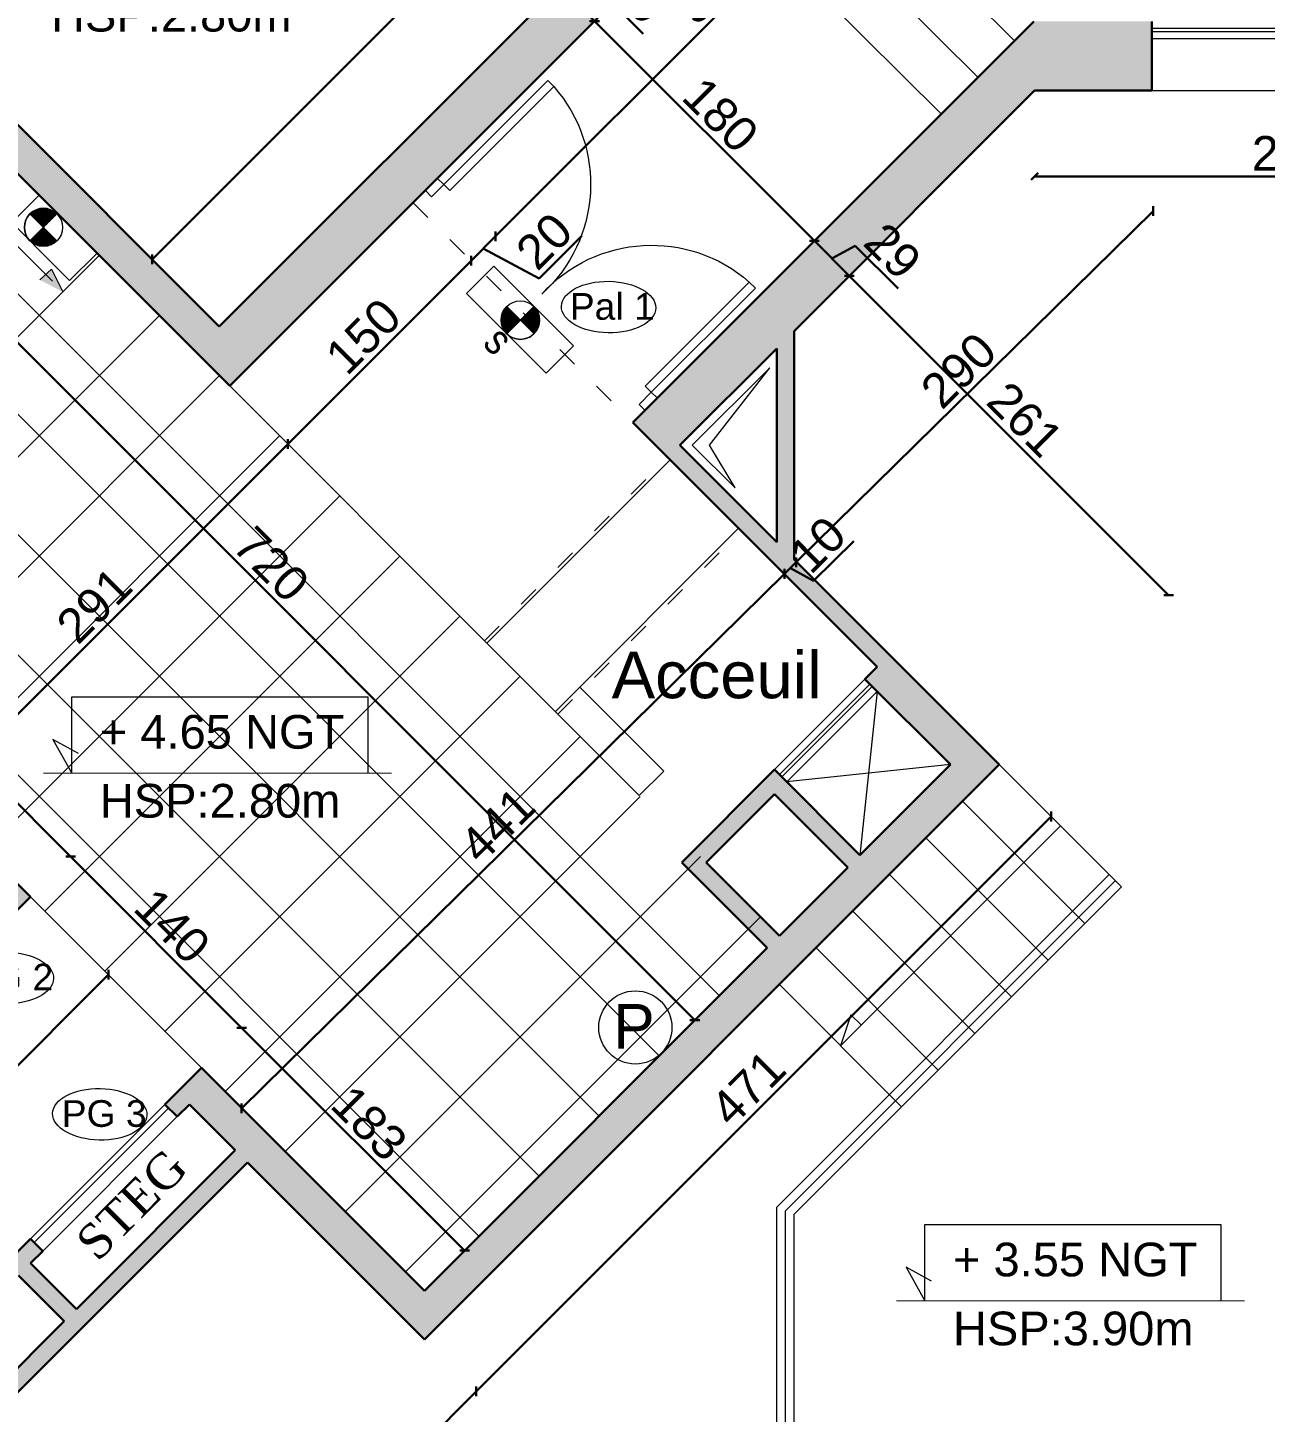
# Model space of a CAD drawing. Header units: millimetres. Extents: x 2804 to 3317, y 6834 to 7064.
# Drawn here: x 2898.11 to 2905.27, y 6931.99 to 6940 of the extents above; entities that cross this region are included whole.
import ezdxf

# ---------------------------------------------------------------- set-up
doc = ezdxf.new("R2010")
doc.units = ezdxf.units.MM
doc.header["$PDMODE"] = 1
doc.linetypes.add('ACAD_ISO03W100', pattern=[30, 12, -18])
for name, color, linetype, lineweight in [('cotation', 3, 'Continuous', 30), ('Hachures', 8, 'Continuous', 20), ('menuise', 50, 'Continuous', 18), ('PORT-FEN', 2, 'Continuous', 0), ('SECURITE', 2, 'Continuous', 0), ('structure grt', 150, 'Continuous', 0), ('zin fin', 6, 'Continuous', 9), ('Zin inter', 80, 'ACAD_ISO03W100', 5), ('zin menuiserie', 150, 'Continuous', 5), ('Zin mur', 30, 'Continuous', 30)]:
    doc.layers.add(name, color=color, linetype=linetype, lineweight=lineweight)
doc.layers.add('zin hatch mur', color=8, linetype='Continuous')
doc.layers.add('zin texte', color=33, linetype='Continuous')
doc.styles.add('ARIAL', font='arial.ttf')
doc.styles.add('PA3', font='arial.ttf', dxfattribs={"height": 3})
doc.styles.add('PsikTxtStyle', font='arial.ttf')
doc.styles.add('SANSSERIFBOLDOBLIQUE', font='sasbo___.pfb', dxfattribs={"height": 10})
doc.styles.get("Standard").update_dxf_attribs({"font": 'arial.ttf'})
doc.dimstyles.new('cotation 100', dxfattribs={"dimtxt": 0.2, "dimasz": 0.04, "dimexe": 0, "dimexo": 0, "dimgap": 0.03, "dimtad": 1, "dimdec": 0, "dimlfac": 100, "dimdsep": 46, "dimtxsty": 'ARIAL', "dimblk": 'OBLIQUE', "dimcen": 0.09, "dimse1": 1, "dimse2": 1, "dimclrd": 256, "dimclre": 256, "dimclrt": 256, "dimadec": 3, "dimazin": 2, "dimtfac": 1, "dimtdec": 0, "dimtofl": 0, "dimtmove": 1, "dimatfit": 3, "dimfxl": 0, "dimtolj": 1, "dimtzin": 0, "dimlwd": -1, "dimlwe": -1, "dimarcsym": 0})

# ---------------------------------------------------------------- blocks, each defined once
blk = doc.blocks.new('P14')
at = {"layer": 'zin menuiserie'}
for p, q in [((2875.0199, 7090.6493), (2875.1199, 7090.6493)), ((2875.0199, 7090.5993), (2875.0199, 7090.6493)), ((2875.1199, 7090.6493), (2875.1199, 7090.5993)), ((2875.0199, 7090.5993), (2874.1683, 7090.5993)), ((2874.1683, 7090.5993), (2874.1683, 7090.5493)), ((2874.1683, 7090.5493), (2875.0199, 7090.5493)), ((2875.1199, 7090.5993), (2875.0199, 7090.5993)), ((2875.0199, 7090.5493), (2875.0199, 7090.5993)), ((2874.1683, 7088.8993), (2874.1683, 7088.9493)), ((2874.1683, 7088.9493), (2875.0199, 7088.9493)), ((2875.0199, 7088.9493), (2875.0199, 7088.8993)), ((2875.0199, 7088.8993), (2874.1683, 7088.8993)), ((2875.0199, 7088.8993), (2875.0199, 7088.8493)), ((2875.1199, 7088.8993), (2875.0199, 7088.8993)), ((2875.0199, 7088.8493), (2875.1199, 7088.8493)), ((2875.1199, 7088.8493), (2875.1199, 7088.8993))]:
    blk.add_line(p, q, dxfattribs=at)
for centre, start, end in [((2875.0229, 7090.6045), 183.69671, 272.9424), ((2875.0229, 7088.8941), 87.0576, 176.30329)]:
    blk.add_arc(centre, 0.8563, start, end, dxfattribs=at)
blk = doc.blocks.new('_Oblique')
at = {"color": 0, "linetype": 'ByBlock', "lineweight": -2}
blk.add_line((-0.5, -0.5), (0.5, 0.5), dxfattribs=at)
blk = doc.blocks.new('*D253')
at = {"layer": 'cotation', "transparency": 16777216}
blk.add_line((2903.9376, 6939.1389), (2906.9188, 6939.1387), dxfattribs=at)
at = {"layer": 'Defpoints', "color": 0, "transparency": 16777216}
for p in [(2903.9377, 6939.6357), (2906.9189, 6939.6354), (2906.9188, 6939.1387)]:
    blk.add_point(p, dxfattribs=at)
at = {"layer": 'cotation', "transparency": 16777216, "xscale": 0.04, "yscale": 0.04, "zscale": 0.04}
for p, rotation in [((2903.9376, 6939.1389), 179.994646730179), ((2906.9188, 6939.1387), 359.9946467301789)]:
    blk.add_blockref('_Oblique', p, dxfattribs=dict(at, rotation=rotation))
at = {"layer": 'cotation', "transparency": 16777216, "insert": (2905.4282, 6939.2709), "char_height": 0.2, "attachment_point": 5, "rotation": 359.99465, "style": 'ARIAL'}
blk.add_mtext('\\A1;298', dxfattribs=at)
blk = doc.blocks.new('*D258')
at = {"layer": 'cotation', "transparency": 16777216}
blk.add_line((2896.8799, 6939.3458), (2901.971, 6934.2547), dxfattribs=at)
at = {"layer": 'Defpoints', "color": 0, "transparency": 16777216}
for p in [(2896.4638, 6938.9297), (2901.971, 6934.2547), (2901.4842, 6933.7679)]:
    blk.add_point(p, dxfattribs=at)
at = {"layer": 'cotation', "transparency": 16777216, "xscale": 0.04, "yscale": 0.04, "zscale": 0.04}
for p, rotation in [((2896.8799, 6939.3458), 134.9999999997375), ((2901.971, 6934.2547), 314.9999999997375)]:
    blk.add_blockref('_Oblique', p, dxfattribs=dict(at, rotation=rotation))
at = {"layer": 'cotation', "transparency": 16777216, "insert": (2899.5189, 6936.8937), "char_height": 0.2, "attachment_point": 5, "rotation": 315, "style": 'ARIAL'}
blk.add_mtext('\\A1;720', dxfattribs=at)
blk = doc.blocks.new('*D260')
at = {"layer": 'cotation', "transparency": 16777216}
blk.add_line((2902.558, 6936.9054), (2904.6239, 6938.9384), dxfattribs=at)
at = {"layer": 'Defpoints', "color": 0, "transparency": 16777216}
for p in [(2903.9377, 6939.6357), (2904.6239, 6938.9384), (2902.3089, 6937.1584)]:
    blk.add_point(p, dxfattribs=at)
at = {"layer": 'cotation', "transparency": 16777216, "xscale": 0.04, "yscale": 0.04, "zscale": 0.04}
for p, rotation in [((2904.6239, 6938.9384), 44.54090386514247), ((2902.558, 6936.9054), 224.5409038651425)]:
    blk.add_blockref('_Oblique', p, dxfattribs=dict(at, rotation=rotation))
at = {"layer": 'cotation', "transparency": 16777216, "insert": (2903.4982, 6938.0161), "char_height": 0.2, "attachment_point": 5, "rotation": 44.5409, "style": 'ARIAL'}
blk.add_mtext('\\A1;290', dxfattribs=at)
blk = doc.blocks.new('*D259')
at = {"layer": 'cotation', "transparency": 16777216}
blk.add_line((2898.829, 6938.6584), (2901.872, 6941.7014), dxfattribs=at)
at = {"layer": 'Defpoints', "color": 0, "transparency": 16777216}
for p in [(2901.872, 6941.7014), (2902.2609, 6941.3125), (2899.2179, 6938.2695)]:
    blk.add_point(p, dxfattribs=at)
at = {"layer": 'cotation', "transparency": 16777216, "xscale": 0.04, "yscale": 0.04, "zscale": 0.04}
for p, rotation in [((2901.872, 6941.7014), 45.00000000023951), ((2898.829, 6938.6584), 225.0000000002395)]:
    blk.add_blockref('_Oblique', p, dxfattribs=dict(at, rotation=rotation))
at = {"layer": 'cotation', "transparency": 16777216, "insert": (2900.257, 6940.2734), "char_height": 0.2, "attachment_point": 5, "rotation": 45, "style": 'ARIAL'}
blk.add_mtext('\\A1;430', dxfattribs=at)
blk = doc.blocks.new('*D261')
at = {"layer": 'cotation', "transparency": 16777216}
blk.add_line((2900.7057, 6932.1068), (2904.0331, 6935.4342), dxfattribs=at)
at = {"layer": 'Defpoints', "color": 0, "transparency": 16777216}
for p in [(2903.7333, 6935.7341), (2904.0331, 6935.4342), (2900.4059, 6932.4067)]:
    blk.add_point(p, dxfattribs=at)
at = {"layer": 'cotation', "transparency": 16777216, "xscale": 0.04, "yscale": 0.04, "zscale": 0.04}
for p, rotation in [((2904.0331, 6935.4342), 45.0000000004111), ((2900.7057, 6932.1068), 225.0000000004111)]:
    blk.add_blockref('_Oblique', p, dxfattribs=dict(at, rotation=rotation))
at = {"layer": 'cotation', "transparency": 16777216, "insert": (2902.2772, 6933.8627), "char_height": 0.2, "attachment_point": 5, "rotation": 45, "style": 'ARIAL'}
blk.add_mtext('\\A1;471', dxfattribs=at)
blk = doc.blocks.new('*D269')
at = {"layer": 'cotation', "transparency": 16777216}
blk.add_line((2896.95, 6932.8927), (2898.5764, 6934.519), dxfattribs=at)
at = {"layer": 'Defpoints', "color": 0, "transparency": 16777216}
for p in [(2898.5764, 6934.519), (2899.1154, 6933.98), (2897.4891, 6932.3536)]:
    blk.add_point(p, dxfattribs=at)
at = {"layer": 'cotation', "transparency": 16777216, "xscale": 0.04, "yscale": 0.04, "zscale": 0.04}
for p, rotation in [((2898.5764, 6934.519), 44.99999999997698), ((2896.95, 6932.8927), 224.999999999977)]:
    blk.add_blockref('_Oblique', p, dxfattribs=dict(at, rotation=rotation))
at = {"layer": 'cotation', "transparency": 16777216, "insert": (2897.6697, 6933.7993), "char_height": 0.2, "attachment_point": 5, "rotation": 45, "style": 'ARIAL'}
blk.add_mtext('\\A1;230', dxfattribs=at)
blk = doc.blocks.new('*D280')
at = {"layer": 'cotation', "transparency": 16777216}
blk.add_line((2900.6755, 6938.6504), (2899.6148, 6937.5898), dxfattribs=at)
at = {"layer": 'Defpoints', "color": 0, "transparency": 16777216}
for p in [(2900.3392, 6938.9868), (2899.2785, 6937.9261), (2899.6148, 6937.5898)]:
    blk.add_point(p, dxfattribs=at)
at = {"layer": 'cotation', "transparency": 16777216, "xscale": 0.04, "yscale": 0.04, "zscale": 0.04}
for p, rotation in [((2900.6755, 6938.6504), 45.00000001247906), ((2899.6148, 6937.5898), 225.000000012479)]:
    blk.add_blockref('_Oblique', p, dxfattribs=dict(at, rotation=rotation))
at = {"layer": 'cotation', "transparency": 16777216, "insert": (2900.0517, 6938.2135), "char_height": 0.2, "attachment_point": 5, "rotation": 45, "style": 'ARIAL'}
blk.add_mtext('\\A1;150', dxfattribs=at)
blk = doc.blocks.new('*D281')
at = {"layer": 'cotation', "transparency": 16777216}
blk.add_line((2899.6148, 6937.5898), (2897.5602, 6935.5352), dxfattribs=at)
at = {"layer": 'Defpoints', "color": 0, "transparency": 16777216}
for p in [(2899.2785, 6937.9261), (2897.5602, 6935.5352), (2897.7542, 6935.3412)]:
    blk.add_point(p, dxfattribs=at)
at = {"layer": 'cotation', "transparency": 16777216, "xscale": 0.04, "yscale": 0.04, "zscale": 0.04}
for p, rotation in [((2899.6148, 6937.5898), 45.0000000036825), ((2897.5602, 6935.5352), 225.0000000036825)]:
    blk.add_blockref('_Oblique', p, dxfattribs=dict(at, rotation=rotation))
at = {"layer": 'cotation', "transparency": 16777216, "insert": (2898.4941, 6936.6559), "char_height": 0.2, "attachment_point": 5, "rotation": 45, "style": 'ARIAL'}
blk.add_mtext('\\A1;291', dxfattribs=at)
blk = doc.blocks.new('*D293')
at = {"layer": 'cotation', "transparency": 16777216}
blk.add_line((2902.4901, 6936.8385), (2899.3466, 6933.7451), dxfattribs=at)
at = {"layer": 'Defpoints', "color": 0, "transparency": 16777216}
for p in [(2902.6552, 6936.6707), (2899.1154, 6933.98), (2899.3466, 6933.7451)]:
    blk.add_point(p, dxfattribs=at)
at = {"layer": 'cotation', "transparency": 16777216, "xscale": 0.04, "yscale": 0.04, "zscale": 0.04}
for p, rotation in [((2902.4901, 6936.8385), 44.54090386514244), ((2899.3466, 6933.7451), 224.5409038651425)]:
    blk.add_blockref('_Oblique', p, dxfattribs=dict(at, rotation=rotation))
at = {"layer": 'cotation', "transparency": 16777216, "insert": (2900.8269, 6935.3848), "char_height": 0.2, "attachment_point": 5, "rotation": 44.5409, "style": 'ARIAL'}
blk.add_mtext('\\A1;441', dxfattribs=at)
blk = doc.blocks.new('*X299')
at = {"color": 0, "linetype": 'Continuous'}
for p, q in [((2123.93, 1390.31), (2124, 1390.38)), ((2133.9, 1380.42), (2123.94, 1390.38)), ((2123.98, 1389.47), (2124.89, 1390.38)), ((2132.98, 1380.46), (2123.98, 1389.46)), ((2124.08, 1388.69), (2125.77, 1390.38)), ((2124.23, 1387.96), (2126.66, 1390.38)), ((2124.43, 1387.27), (2127.54, 1390.38)), ((2124.67, 1386.63), (2128.43, 1390.38)), ((2133.9, 1381.3), (2124.82, 1390.38)), ((2124.94, 1386.01), (2129.31, 1390.38)), ((2125.25, 1385.44), (2130.19, 1390.38)), ((2125.58, 1384.89), (2131.08, 1390.38)), ((2133.9, 1382.19), (2125.71, 1390.38)), ((2125.95, 1384.37), (2131.96, 1390.38)), ((2126.34, 1383.88), (2132.85, 1390.38)), ((2133.9, 1383.07), (2126.59, 1390.38)), ((2126.77, 1383.42), (2133.73, 1390.39)), ((2127.22, 1382.99), (2133.9, 1389.67)), ((2133.9, 1383.95), (2127.47, 1390.38)), ((2133.9, 1384.84), (2128.36, 1390.38)), ((2133.9, 1385.72), (2129.24, 1390.38)), ((2133.9, 1386.61), (2130.12, 1390.38)), ((2133.9, 1387.49), (2131.01, 1390.38)), ((2133.9, 1388.37), (2131.89, 1390.38)), ((2133.9, 1389.26), (2132.77, 1390.38)), ((2133.9, 1390.14), (2133.66, 1390.39)), ((2131.95, 1380.61), (2124.13, 1388.42)), ((2130.74, 1380.93), (2124.45, 1387.22)), ((2129.19, 1381.6), (2125.12, 1385.66)), ((2127.7, 1382.58), (2133.9, 1388.79)), ((2128.2, 1382.2), (2133.9, 1387.9)), ((2128.74, 1381.86), (2133.9, 1387.02)), ((2129.3, 1381.54), (2133.9, 1386.14)), ((2129.9, 1381.25), (2133.9, 1385.25)), ((2130.53, 1381), (2133.9, 1384.37)), ((2131.2, 1380.79), (2133.9, 1383.48)), ((2131.91, 1380.61), (2133.9, 1382.6)), ((2132.67, 1380.49), (2133.9, 1381.72)), ((2133.49, 1380.42), (2133.9, 1380.83))]:
    blk.add_line(p, q, dxfattribs=at)
blk = doc.blocks.new('*X298')
at = {"color": 0, "linetype": 'Continuous'}
for p, q in [((2123.93, 1390.31), (2124, 1390.38)), ((2133.9, 1380.42), (2123.94, 1390.38)), ((2123.98, 1389.47), (2124.89, 1390.38)), ((2124.08, 1388.69), (2125.77, 1390.38)), ((2124.23, 1387.96), (2126.66, 1390.38)), ((2124.43, 1387.27), (2127.54, 1390.38)), ((2124.67, 1386.63), (2128.43, 1390.38)), ((2133.9, 1381.3), (2124.82, 1390.38)), ((2124.94, 1386.01), (2129.31, 1390.38)), ((2125.25, 1385.44), (2130.19, 1390.38)), ((2125.58, 1384.89), (2131.08, 1390.38)), ((2133.9, 1382.19), (2125.71, 1390.38)), ((2125.95, 1384.37), (2131.96, 1390.38)), ((2126.34, 1383.88), (2132.85, 1390.38)), ((2133.9, 1383.07), (2126.59, 1390.38)), ((2126.77, 1383.42), (2133.73, 1390.39)), ((2133.9, 1383.95), (2127.47, 1390.38)), ((2133.9, 1384.84), (2128.36, 1390.38)), ((2133.9, 1385.72), (2129.24, 1390.38)), ((2133.9, 1386.61), (2130.12, 1390.38)), ((2133.9, 1387.49), (2131.01, 1390.38)), ((2133.9, 1388.37), (2131.89, 1390.38)), ((2133.9, 1389.26), (2132.77, 1390.38)), ((2133.9, 1390.14), (2133.66, 1390.39)), ((2132.98, 1380.46), (2123.98, 1389.46)), ((2131.95, 1380.61), (2124.13, 1388.42)), ((2130.74, 1380.93), (2124.45, 1387.22)), ((2129.19, 1381.6), (2125.12, 1385.66)), ((2127.22, 1382.99), (2133.9, 1389.67)), ((2127.7, 1382.58), (2133.9, 1388.79)), ((2128.2, 1382.2), (2133.9, 1387.9)), ((2128.74, 1381.86), (2133.9, 1387.02)), ((2129.3, 1381.54), (2133.9, 1386.14)), ((2129.9, 1381.25), (2133.9, 1385.25)), ((2130.53, 1381), (2133.9, 1384.37)), ((2131.2, 1380.79), (2133.9, 1383.48)), ((2131.91, 1380.61), (2133.9, 1382.6)), ((2132.67, 1380.49), (2133.9, 1381.72)), ((2133.49, 1380.42), (2133.9, 1380.83))]:
    blk.add_line(p, q, dxfattribs=at)
blk = doc.blocks.new('ss rdc')
at = {"layer": 'SECURITE', "color": 252, "true_color": 0x939598}
for p, q in [((2656.0649, 6734.7062, 1.1167), (2655.6096, 6735.1615, 1.1167)), ((2656.0649, 6734.7062, 1.1167), (2655.6096, 6735.1615, 1.1167)), ((2655.453, 6735.0049, 1.1167), (2655.9083, 6734.5496, 1.1167)), ((2655.453, 6735.0049, 1.1167), (2655.9083, 6734.5496, 1.1167)), ((2655.8082, 6734.5456, 1.1167), (2655.3856, 6734.9685, 1.1167)), ((2655.8082, 6734.5456, 1.1167), (2655.3856, 6734.9685, 1.1167)), ((2655.8346, 6734.9359, 1.1167), (2655.6785, 6734.7798, 1.1167)), ((2655.8346, 6734.9359, 1.1167), (2655.6785, 6734.7798, 1.1167)), ((2655.8346, 6734.9359, 1.1167), (2655.6785, 6734.7798, 1.1167)), ((2655.8346, 6734.9359, 1.1167), (2655.6785, 6734.7798, 1.1167)), ((2655.8346, 6734.9359, 1.1167), (2655.6785, 6734.7798, 1.1167)), ((2655.8346, 6734.9359, 1.1167), (2655.6785, 6734.7798, 1.1167)), ((2655.8346, 6734.9359, 1.1167), (2655.6785, 6734.7798, 1.1167)), ((2655.8346, 6734.9359, 1.1167), (2655.6785, 6734.7798, 1.1167)), ((2655.8346, 6734.7798, 1.1167), (2655.6802, 6734.9345, 1.1167)), ((2655.8346, 6734.7798, 1.1167), (2655.6802, 6734.9345, 1.1167)), ((2655.9083, 6734.5496, 1.1167), (2656.0649, 6734.7062, 1.1167)), ((2655.9083, 6734.5496, 1.1167), (2656.0649, 6734.7062, 1.1167)), ((2655.7362, 6734.5535, 1.1167), (2655.8036, 6734.6168, 1.1167)), ((2655.7362, 6734.5535, 1.1167), (2655.8036, 6734.6168, 1.1167)), ((2655.8036, 6734.6168, 1.1167), (2655.8694, 6734.4838, 1.1167)), ((2655.8036, 6734.6168, 1.1167), (2655.8694, 6734.4838, 1.1167)), ((2658.2061, 6734.4744, 1.3959), (2658.3643, 6734.6326, 1.3959)), ((2658.2061, 6734.4744, 1.3959), (2658.3643, 6734.6326, 1.3959)), ((2658.3643, 6734.6326, 1.3959), (2658.8242, 6734.1727, 1.3959)), ((2658.3643, 6734.6326, 1.3959), (2658.8242, 6734.1727, 1.3959)), ((2658.666, 6734.0145, 1.3959), (2658.2061, 6734.4744, 1.3959)), ((2658.666, 6734.0145, 1.3959), (2658.2061, 6734.4744, 1.3959)), ((2658.4387, 6734.4, 1.3959), (2658.5949, 6734.244, 1.3959)), ((2658.5963, 6734.4, 1.3959), (2658.4387, 6734.2424, 1.3959)), ((2658.5963, 6734.4, 1.3959), (2658.4387, 6734.2424, 1.3959)), ((2658.5963, 6734.4, 1.3959), (2658.4387, 6734.2424, 1.3959)), ((2658.5963, 6734.4, 1.3959), (2658.4387, 6734.2424, 1.3959)), ((2658.4387, 6734.4, 1.3959), (2658.5949, 6734.244, 1.3959)), ((2658.5963, 6734.4, 1.3959), (2658.4387, 6734.2424, 1.3959)), ((2658.5963, 6734.4, 1.3959), (2658.4387, 6734.2424, 1.3959)), ((2658.5963, 6734.4, 1.3959), (2658.4387, 6734.2424, 1.3959)), ((2658.5963, 6734.4, 1.3959), (2658.4387, 6734.2424, 1.3959)), ((2658.8242, 6734.1727, 1.3959), (2658.666, 6734.0145, 1.3959)), ((2658.8242, 6734.1727, 1.3959), (2658.666, 6734.0145, 1.3959))]:
    blk.add_line(p, q, dxfattribs=at)
for centre, radius in [((2655.7566, 6734.8579, 1.1167), 0.1104), ((2655.7566, 6734.8579, 1.1167), 0.1104), ((2658.5175, 6734.3212, 1.3959), 0.1115), ((2658.5175, 6734.3212, 1.3959), 0.1115), ((2659.1831, 6730.2272), 0.2116)]:
    blk.add_circle(centre, radius, dxfattribs=at)
for centre, radius, start, end in [((2655.7566, 6734.8579, 1.1167), 0.1104, 135, 225), ((2655.7566, 6734.8579, 1.1167), 0.1104, 135, 225), ((2655.7566, 6734.8579, 1.1167), 0.1104, 135, 225), ((2655.7566, 6734.8579, 1.1167), 0.1104, 135, 225), ((2655.7566, 6734.8579, 1.1167), 0.1104, 135, 225), ((2655.7566, 6734.8579, 1.1167), 0.1104, 135, 225), ((2655.7566, 6734.8579, 1.1167), 0.1104, 45, 135), ((2655.7566, 6734.8579, 1.1167), 0.1104, 45, 135), ((2655.7566, 6734.8579, 1.1167), 0.1104, 45, 135), ((2655.7566, 6734.8579, 1.1167), 0.1104, 45, 135), ((2655.7566, 6734.8579, 1.1167), 0.1104, 45, 135), ((2655.7566, 6734.8579, 1.1167), 0.1104, 45, 135), ((2658.5175, 6734.3212, 1.3959), 0.1115, 315, 45), ((2658.5175, 6734.3212, 1.3959), 0.1115, 315, 45), ((2658.5175, 6734.3212, 1.3959), 0.1115, 315, 45), ((2658.5175, 6734.3212, 1.3959), 0.1115, 315, 45), ((2658.5175, 6734.3212, 1.3959), 0.1115, 315, 45), ((2658.5175, 6734.3212, 1.3959), 0.1115, 315, 45), ((2658.5175, 6734.3212, 1.3959), 0.1115, 225, 315), ((2658.5175, 6734.3212, 1.3959), 0.1115, 225, 315), ((2658.5175, 6734.3212, 1.3959), 0.1115, 225, 315), ((2658.5175, 6734.3212, 1.3959), 0.1115, 225, 315), ((2658.5175, 6734.3212, 1.3959), 0.1115, 225, 315), ((2658.5175, 6734.3212, 1.3959), 0.1115, 225, 315)]:
    blk.add_arc(centre, radius, start, end, dxfattribs=at)
blk.add_solid([(2655.8036, 6734.6168, 1.1167), (2655.8694, 6734.4838, 1.1167), (2655.7362, 6734.5535, 1.1167)], dxfattribs=at)
blk.add_solid([(2655.8036, 6734.6168, 1.1167), (2655.8694, 6734.4838, 1.1167), (2655.7362, 6734.5535, 1.1167)], dxfattribs=at)
at = {"layer": 'SECURITE', "color": 252, "true_color": 0x939598, "extrusion": (0, 0, -1)}
for name, p, xscale, yscale, zscale, rotation in [('*X299', (-2661.5977, 6762.4528, -1.1167), -0.01107475427231974, 0.01107475427231974, 0.01107475427231976, 135.0385088467073), ('*X299', (-2661.5977, 6762.4528, -1.1167), -0.01107475427231974, 0.01107475427231974, 0.01107475427231976, 135.0385088467073), ('*X299', (-2661.5791, 6707.2591, -1.1167), 0.01107475427745157, 0.01107475427745157, 0.01107475427745157, 44.99999999994272), ('*X299', (-2661.5791, 6707.2591, -1.1167), 0.01107475427745157, 0.01107475427745157, 0.01107475427745157, 44.99999999994272), ('*X298', (-2630.64, 6740.2026, -1.3959), -0.01118662049062554, 0.01118662042579673, 0.01118662047361531, 45.00000000000009), ('*X298', (-2630.64, 6740.2026, -1.3959), -0.01118662049062554, 0.01118662042579673, 0.01118662047361531, 45.00000000000009), ('*X298', (-2686.3912, 6740.2213, -1.3959), 0.01118662045994821, 0.01118662045994821, 0.01118662045994821, 314.9614910721124), ('*X298', (-2686.3912, 6740.2213, -1.3959), 0.01118662045994821, 0.01118662045994821, 0.01118662045994821, 314.9614910721124)]:
    blk.add_blockref(name, p, dxfattribs=dict(at, xscale=xscale, yscale=yscale, zscale=zscale, rotation=rotation))
at = {"layer": 'SECURITE', "color": 252, "true_color": 0x939598}
for name, p, xscale, yscale, zscale, rotation in [('*X299', (2661.5791, 6707.2591, 1.1167), -0.01107475427745157, 0.01107475427745157, 0.01107475427745157, 315.0000000000573), ('*X299', (2661.5791, 6707.2591, 1.1167), -0.01107475427745157, 0.01107475427745157, 0.01107475427745157, 315.0000000000573), ('*X298', (2630.64, 6740.2026, 1.3959), 0.01118662049062554, 0.01118662049062554, 0.01118662049062554, 314.9999999999999), ('*X298', (2630.64, 6740.2026, 1.3959), 0.01118662049062554, 0.01118662049062554, 0.01118662049062554, 314.9999999999999)]:
    blk.add_blockref(name, p, dxfattribs=dict(at, xscale=xscale, yscale=yscale, zscale=zscale, rotation=rotation))
at = {"layer": 'SECURITE', "color": 252, "true_color": 0x939598, "style": 'PA3', "text_generation_flag": 6, "width": 0.85}
blk.add_text('s', height=0.176, rotation=135, dxfattribs=at).set_placement((2658.2936, 6734.18, 1.3959))
at = {"layer": 'SECURITE', "color": 252, "true_color": 0x939598, "style": 'SANSSERIFBOLDOBLIQUE'}
blk.add_text('P', height=0.2587, dxfattribs=at).set_placement((2659.0547, 6730.1044))
blk = doc.blocks.new('*D570')
at = {"layer": 'cotation', "transparency": 16777216}
for p, q in [((2900.6755, 6938.6504), (2900.8169, 6938.7919)), ((2901.0692, 6938.5472), (2901.3161, 6938.7942)), ((2900.7462, 6938.7212), (2901.0692, 6938.5472))]:
    blk.add_line(p, q, dxfattribs=at)
at = {"layer": 'Defpoints', "color": 0, "transparency": 16777216}
for p in [(2900.4806, 6939.1282), (2900.3392, 6938.9868), (2900.8169, 6938.7919)]:
    blk.add_point(p, dxfattribs=at)
at = {"layer": 'cotation', "transparency": 16777216, "xscale": 0.04, "yscale": 0.04, "zscale": 0.04}
for p, rotation in [((2900.8169, 6938.7919), 45.00000001247902), ((2900.6755, 6938.6504), 225.000000012479)]:
    blk.add_blockref('_Oblique', p, dxfattribs=dict(at, rotation=rotation))
at = {"layer": 'cotation', "transparency": 16777216, "insert": (2901.0992, 6938.7641), "char_height": 0.2, "attachment_point": 5, "rotation": 45, "style": 'ARIAL'}
blk.add_mtext('\\A1;20', dxfattribs=at)
blk = doc.blocks.new('*D571')
at = {"layer": 'cotation', "transparency": 16777216}
blk.add_line((2900.8169, 6938.7919), (2903.5243, 6941.4993), dxfattribs=at)
at = {"layer": 'Defpoints', "color": 0, "transparency": 16777216}
for p in [(2903.1879, 6941.8357), (2903.5243, 6941.4993), (2900.4806, 6939.1282)]:
    blk.add_point(p, dxfattribs=at)
at = {"layer": 'cotation', "transparency": 16777216, "xscale": 0.04, "yscale": 0.04, "zscale": 0.04}
for p, rotation in [((2903.5243, 6941.4993), 45.00000001247902), ((2900.8169, 6938.7919), 225.000000012479)]:
    blk.add_blockref('_Oblique', p, dxfattribs=dict(at, rotation=rotation))
at = {"layer": 'cotation', "transparency": 16777216, "insert": (2902.0771, 6940.239), "char_height": 0.2, "attachment_point": 5, "rotation": 45, "style": 'ARIAL'}
blk.add_mtext('\\A1;383', dxfattribs=at)
blk = doc.blocks.new('*D572')
at = {"layer": 'cotation', "transparency": 16777216}
for p, q in [((2902.6587, 6936.7981), (2902.8917, 6937.0274)), ((2902.4901, 6936.8385), (2902.558, 6936.9054)), ((2902.524, 6936.872), (2902.6587, 6936.7981))]:
    blk.add_line(p, q, dxfattribs=at)
at = {"layer": 'Defpoints', "color": 0, "transparency": 16777216}
for p in [(2902.3089, 6937.1584), (2902.558, 6936.9054), (2902.6552, 6936.6707)]:
    blk.add_point(p, dxfattribs=at)
at = {"layer": 'cotation', "transparency": 16777216, "xscale": 0.04, "yscale": 0.04, "zscale": 0.04}
for p, rotation in [((2902.558, 6936.9054), 44.54090386514248), ((2902.4901, 6936.8385), 224.5409038651425)]:
    blk.add_blockref('_Oblique', p, dxfattribs=dict(at, rotation=rotation))
at = {"layer": 'cotation', "transparency": 16777216, "insert": (2902.6825, 6937.0069), "char_height": 0.2, "attachment_point": 5, "rotation": 44.5409, "style": 'ARIAL'}
blk.add_mtext('\\A1;10', dxfattribs=at)
blk = doc.blocks.new('*D573')
at = {"layer": 'cotation', "transparency": 16777216}
blk.add_line((2904.7136, 6936.7144), (2902.865, 6938.563), dxfattribs=at)
at = {"layer": 'Defpoints', "color": 0, "transparency": 16777216}
for p in [(2902.865, 6938.563), (2901.8847, 6937.5827), (2903.7333, 6935.7341)]:
    blk.add_point(p, dxfattribs=at)
at = {"layer": 'cotation', "transparency": 16777216, "xscale": 0.04, "yscale": 0.04, "zscale": 0.04}
for p, rotation in [((2902.865, 6938.563), 134.9999999994055), ((2904.7136, 6936.7144), 314.9999999994055)]:
    blk.add_blockref('_Oblique', p, dxfattribs=dict(at, rotation=rotation))
at = {"layer": 'cotation', "transparency": 16777216, "insert": (2903.8827, 6937.7321), "char_height": 0.2, "attachment_point": 5, "rotation": 315, "style": 'ARIAL'}
blk.add_mtext('\\A1;261', dxfattribs=at)
blk = doc.blocks.new('*D576')
at = {"layer": 'cotation', "transparency": 16777216}
blk.add_line((2900.7057, 6932.1068), (2897.7821, 6929.1832), dxfattribs=at)
at = {"layer": 'Defpoints', "color": 0, "transparency": 16777216}
for p in [(2900.4059, 6932.4067), (2896.457, 6930.5084), (2897.7821, 6929.1832)]:
    blk.add_point(p, dxfattribs=at)
at = {"layer": 'cotation', "transparency": 16777216, "xscale": 0.04, "yscale": 0.04, "zscale": 0.04}
for p, rotation in [((2900.7057, 6932.1068), 45.00000000041111), ((2897.7821, 6929.1832), 225.0000000004111)]:
    blk.add_blockref('_Oblique', p, dxfattribs=dict(at, rotation=rotation))
at = {"layer": 'cotation', "transparency": 16777216, "insert": (2899.1505, 6930.7385), "char_height": 0.2, "attachment_point": 5, "rotation": 45, "style": 'ARIAL'}
blk.add_mtext('\\A1;413', dxfattribs=at)
blk = doc.blocks.new('*D678')
at = {"layer": 'cotation', "transparency": 16777216}
blk.add_line((2900.6378, 6932.9215), (2899.3474, 6934.2119), dxfattribs=at)
at = {"layer": 'Defpoints', "color": 0, "transparency": 16777216}
for p in [(2899.3474, 6934.2119), (2899.1154, 6933.98), (2900.4059, 6932.6895)]:
    blk.add_point(p, dxfattribs=at)
at = {"layer": 'cotation', "transparency": 16777216, "xscale": 0.04, "yscale": 0.04, "zscale": 0.04}
for p, rotation in [((2899.3474, 6934.2119), 135.0000000001615), ((2900.6378, 6932.9215), 315.0000000001615)]:
    blk.add_blockref('_Oblique', p, dxfattribs=dict(at, rotation=rotation))
at = {"layer": 'cotation', "transparency": 16777216, "insert": (2900.0861, 6933.6602), "char_height": 0.2, "attachment_point": 5, "rotation": 315, "style": 'ARIAL'}
blk.add_mtext('\\A1;183', dxfattribs=at)
blk = doc.blocks.new('*D679')
at = {"layer": 'cotation', "transparency": 16777216}
blk.add_line((2899.3474, 6934.2119), (2898.3574, 6935.2019), dxfattribs=at)
at = {"layer": 'Defpoints', "color": 0, "transparency": 16777216}
for p in [(2898.3574, 6935.2019), (2898.1255, 6934.9699), (2899.1154, 6933.98)]:
    blk.add_point(p, dxfattribs=at)
at = {"layer": 'cotation', "transparency": 16777216, "xscale": 0.04, "yscale": 0.04, "zscale": 0.04}
for p, rotation in [((2898.3574, 6935.2019), 135.0000000001615), ((2899.3474, 6934.2119), 315.0000000001615)]:
    blk.add_blockref('_Oblique', p, dxfattribs=dict(at, rotation=rotation))
at = {"layer": 'cotation', "transparency": 16777216, "insert": (2898.9458, 6934.8003), "char_height": 0.2, "attachment_point": 5, "rotation": 315, "style": 'ARIAL'}
blk.add_mtext('\\A1;140', dxfattribs=at)
blk = doc.blocks.new('*D680')
at = {"layer": 'cotation', "transparency": 16777216}
blk.add_line((2898.3574, 6935.2019), (2896.4055, 6937.1538), dxfattribs=at)
at = {"layer": 'Defpoints', "color": 0, "transparency": 16777216}
for p in [(2896.4055, 6937.1538), (2896.1732, 6936.9216), (2898.1255, 6934.9699)]:
    blk.add_point(p, dxfattribs=at)
at = {"layer": 'cotation', "transparency": 16777216, "xscale": 0.04, "yscale": 0.04, "zscale": 0.04}
for p, rotation in [((2896.4055, 6937.1538), 135.0000000001615), ((2898.3574, 6935.2019), 315.0000000001615)]:
    blk.add_blockref('_Oblique', p, dxfattribs=dict(at, rotation=rotation))
at = {"layer": 'cotation', "transparency": 16777216, "insert": (2897.4749, 6936.2713), "char_height": 0.2, "attachment_point": 5, "rotation": 315, "style": 'ARIAL'}
blk.add_mtext('\\A1;276', dxfattribs=at)
blk = doc.blocks.new('*D882')
at = {"layer": 'cotation', "transparency": 16777216}
for p, q in [((2902.865, 6938.563), (2902.663, 6938.765)), ((2902.764, 6938.664), (2902.8992, 6938.7368)), ((2902.8992, 6938.7368), (2903.147, 6938.4891))]:
    blk.add_line(p, q, dxfattribs=at)
at = {"layer": 'Defpoints', "color": 0, "transparency": 16777216}
for p in [(2902.663, 6938.765), (2902.5143, 6938.6163), (2901.8847, 6937.5827)]:
    blk.add_point(p, dxfattribs=at)
at = {"layer": 'cotation', "transparency": 16777216, "xscale": 0.04, "yscale": 0.04, "zscale": 0.04}
for p, rotation in [((2902.663, 6938.765), 134.9999999994055), ((2902.865, 6938.563), 314.9999999994055)]:
    blk.add_blockref('_Oblique', p, dxfattribs=dict(at, rotation=rotation))
at = {"layer": 'cotation', "transparency": 16777216, "insert": (2903.1165, 6938.7064), "char_height": 0.2, "attachment_point": 5, "rotation": 315, "style": 'ARIAL'}
blk.add_mtext('\\A1;29', dxfattribs=at)
blk = doc.blocks.new('*D883')
at = {"layer": 'cotation', "transparency": 16777216}
blk.add_line((2902.663, 6938.765), (2901.3902, 6940.0378), dxfattribs=at)
at = {"layer": 'Defpoints', "color": 0, "transparency": 16777216}
for p in [(2901.3902, 6940.0378), (2901.1506, 6939.7982), (2902.5143, 6938.6163)]:
    blk.add_point(p, dxfattribs=at)
at = {"layer": 'cotation', "transparency": 16777216, "xscale": 0.04, "yscale": 0.04, "zscale": 0.04}
for p, rotation in [((2901.3902, 6940.0378), 134.9999999994055), ((2902.663, 6938.765), 314.9999999994055)]:
    blk.add_blockref('_Oblique', p, dxfattribs=dict(at, rotation=rotation))
at = {"layer": 'cotation', "transparency": 16777216, "insert": (2902.12, 6939.4948), "char_height": 0.2, "attachment_point": 5, "rotation": 315, "style": 'ARIAL'}
blk.add_mtext('\\A1;180', dxfattribs=at)
blk = doc.blocks.new('*D884')
at = {"layer": 'cotation', "transparency": 16777216}
for p, q in [((2901.3902, 6940.0378), (2901.1882, 6940.2398)), ((2901.2892, 6940.1388), (2901.4245, 6940.2116)), ((2901.4245, 6940.2116), (2901.6722, 6939.9639))]:
    blk.add_line(p, q, dxfattribs=at)
at = {"layer": 'Defpoints', "color": 0, "transparency": 16777216}
for p in [(2901.1882, 6940.2398), (2900.9516, 6940.0032), (2901.1506, 6939.7982)]:
    blk.add_point(p, dxfattribs=at)
at = {"layer": 'cotation', "transparency": 16777216, "xscale": 0.04, "yscale": 0.04, "zscale": 0.04}
for p, rotation in [((2901.1882, 6940.2398), 134.9999999994055), ((2901.3902, 6940.0378), 314.9999999994055)]:
    blk.add_blockref('_Oblique', p, dxfattribs=dict(at, rotation=rotation))
at = {"layer": 'cotation', "transparency": 16777216, "insert": (2901.6417, 6940.1812), "char_height": 0.2, "attachment_point": 5, "rotation": 315, "style": 'ARIAL'}
blk.add_mtext('\\A1;29', dxfattribs=at)
blk = doc.blocks.new('pal1')
at = {"layer": 'menuise'}
blk.add_ellipse((2900.712, 6937.6443), major_axis=(-0.2729, 0.0047), ratio=0.546469, start_param=-1.570796, end_param=4.712389, dxfattribs=at)
at = {"layer": 'menuise', "insert": (2900.4876, 6937.7255), "char_height": 0.1544, "width": 2.341262, "attachment_point": 1, "style": 'PsikTxtStyle'}
blk.add_mtext('Pal 1', dxfattribs=at)
blk = doc.blocks.new('PG3')
at = {"layer": 'menuise'}
blk.add_ellipse((2858.5266, 6857.2161), major_axis=(-0.2729, 0.0047), ratio=0.546469, start_param=-1.570796, end_param=4.712389, dxfattribs=at)
at = {"layer": 'menuise', "insert": (2858.3063, 6857.2978), "char_height": 0.1544, "width": 2.341262, "attachment_point": 1, "style": 'PsikTxtStyle'}
blk.add_mtext('PG 3', dxfattribs=at)
blk = doc.blocks.new('PG2')
at = {"layer": 'menuise'}
blk.add_ellipse((2857.9861, 6858.0059), major_axis=(-0.2729, 0.0047), ratio=0.546469, start_param=-1.570796, end_param=4.712389, dxfattribs=at)
at = {"layer": 'menuise', "insert": (2857.7658, 6858.0877), "char_height": 0.1544, "width": 2.341262, "attachment_point": 1, "style": 'PsikTxtStyle'}
blk.add_mtext('PG 2', dxfattribs=at)

msp = doc.modelspace()

# ---------------------------------------------------------------- hatches: boundary and pattern name
at = {"layer": 'Hachures'}
h = msp.add_hatch(dxfattribs=at)
h.set_pattern_fill('ANSI37', color=256, scale=0.155)
h.set_pattern_definition([(45, (2899.9149, 6937.2897), (-0.347985, 0.347985), []), (135, (2899.9149, 6937.2897), (-0.347985, -0.347985), [])])
h.paths.add_polyline_path([(2902.4605, 6934.7441), (2897.3693, 6939.8353), (2895.3147, 6937.7807), (2900.4059, 6932.6895)])
at = {"layer": 'zin hatch mur'}
h = msp.add_hatch(color=256, dxfattribs=at)
h.dxf.hatch_style = 1
h.paths.add_polyline_path([(2902.2609, 6941.3125), (2899.2179, 6938.2695), (2897.2279, 6940.2596), (2897.1572, 6940.1888), (2897.2986, 6940.0474), (2897.0295, 6939.7783), (2897.1709, 6939.6368), (2897.3693, 6939.8353), (2899.2785, 6937.9261), (2903.188, 6941.8355), (2903.1879, 6941.9357), (2902.2609, 6941.9357)])
h = msp.add_hatch(color=256, dxfattribs=at)
h.dxf.hatch_style = 1
h.paths.add_polyline_path([(2902.4452, 6938.1433), (2902.4452, 6937.0221), (2902.2382, 6937.2291), (2901.8847, 6937.5827)], flags=16)
h.paths.add_polyline_path([(2902.3852, 6938.0126), (2902.0552, 6937.5835), (2902.2037, 6937.336), (2901.9562, 6937.5835)], flags=0)
h.paths.add_polyline_path([(2902.0552, 6937.5835), (2902.3852, 6938.0126), (2901.9562, 6937.5835), (2902.2037, 6937.336)], flags=0)
h.paths.add_polyline_path([(2902.2382, 6937.0877), (2902.5452, 6936.9221), (2902.5452, 6938.2433), (2903.9377, 6939.6357), (2904.618, 6939.6357), (2904.6172, 6940.0355), (2903.9335, 6940.0355), (2901.612, 6937.714)])
h = msp.add_hatch(color=256, dxfattribs=at)
h.dxf.hatch_style = 1
h.paths.add_polyline_path([(2903.7333, 6935.7341), (2902.3089, 6937.1584), (2902.2384, 6937.0876), (2903.0262, 6936.2998), (2902.9555, 6936.229), (2903.4504, 6935.7341), (2902.9269, 6935.2105), (2902.4319, 6935.7055), (2901.8948, 6935.1684), (2902.3898, 6934.6734), (2902.4605, 6934.7441), (2902.0362, 6935.1684), (2902.4319, 6935.564), (2902.8562, 6935.1398), (2900.5095, 6932.7931), (2900.6509, 6932.6517)])
h = msp.add_hatch(color=256, dxfattribs=at)
h.dxf.hatch_style = 1
h.paths.add_polyline_path([(2899.5574, 6933.2552), (2900.4059, 6932.4067), (2900.6509, 6932.6517), (2900.5095, 6932.7931), (2900.4059, 6932.6895), (2899.6988, 6933.3966)])
h.paths.add_polyline_path([(2897.5598, 6932.4244), (2897.3477, 6932.2122), (2897.6128, 6931.9471), (2896.5522, 6930.8864), (2894.6054, 6932.8332), (2893.4137, 6931.6415), (2893.474, 6931.5604), (2894.6054, 6932.6918), (2896.4815, 6930.8157), (2894.924, 6929.2582), (2893.4472, 6929.2582), (2891.8834, 6930.822), (2891.8834, 6932.2988), (2894.5723, 6934.9876), (2894.4308, 6935.129), (2894.678, 6935.3762), (2894.5012, 6935.553), (2894.2537, 6935.3055), (2894.3245, 6935.2348), (2891.5334, 6932.4438), (2891.5334, 6930.6276), (2893.2528, 6928.9082), (2895.069, 6928.9082), (2896.313, 6930.1523), (2896.3837, 6930.0816), (2896.6312, 6930.3291), (2896.4545, 6930.5058), (2899.3806, 6933.432), (2899.5574, 6933.2552), (2899.6988, 6933.3966), (2899.522, 6933.5734), (2899.1154, 6933.98), (2898.9033, 6933.7679), (2898.974, 6933.6971), (2899.0447, 6933.7679), (2899.3099, 6933.5027), (2898.3906, 6932.5835), (2898.1255, 6932.8486), (2898.1962, 6932.9193), (2898.1255, 6932.99), (2897.9133, 6932.7779), (2897.9841, 6932.7072), (2898.0548, 6932.7779), (2898.3199, 6932.5127), (2897.825, 6932.0178), (2897.5598, 6932.2829), (2897.6305, 6932.3536)])
h.paths.add_polyline_path([(2896.4063, 6930.059), (2896.6538, 6930.3065), (2896.6312, 6930.3291), (2896.3837, 6930.0816)], flags=17)
h.paths.add_polyline_path([(2897.5023, 6929.458), (2897.255, 6929.2106), (2897.3609, 6929.1044), (2897.3609, 6928.9359), (2897.7109, 6928.9359), (2897.7109, 6929.2494)], flags=17)
h = msp.add_hatch(color=256, dxfattribs=at)
h.dxf.hatch_style = 1
h.paths.add_polyline_path([(2897.7542, 6935.3412), (2897.6128, 6935.1997), (2897.9133, 6934.8992), (2897.8426, 6934.8285), (2897.9133, 6934.7578), (2898.1255, 6934.9699)])
h.paths.add_polyline_path([(2897.3477, 6934.1921), (2897.2769, 6934.2628), (2897.2062, 6934.1921), (2896.9057, 6934.4926), (2896.835, 6934.4219), (2897.1355, 6934.1214), (2897.0648, 6934.0507), (2897.1355, 6933.98)])
h.paths.add_polyline_path([(2896.3577, 6933.2022), (2897.1355, 6933.98), (2897.0648, 6934.0507), (2896.4284, 6933.4143), (2896.1279, 6933.7148), (2895.9865, 6933.5734)])

# ---------------------------------------------------------------- linework, layer by layer
at = {"layer": 'Hachures'}
for p, q in [((2899.2785, 6937.9261), (2900.7674, 6936.4372)), ((2898.1255, 6934.9699), (2899.1154, 6933.98))]:
    msp.add_line(p, q, dxfattribs=at)
at = {"layer": 'PORT-FEN'}
for points in [[(2898.4028, 6935.7988), (2898.2549, 6935.8799), (2898.3637, 6935.6853), (2898.3637, 6936.1262), (2900.0772, 6936.1262), (2900.0772, 6935.6853)], [(2903.3418, 6932.7449), (2903.1939, 6932.826), (2903.3027, 6932.6315), (2903.3027, 6933.0724), (2905.0163, 6933.0724), (2905.0163, 6932.6315)]]:
    msp.add_lwpolyline(points, dxfattribs=at)
at = {"layer": 'PORT-FEN', "const_width": 0.00566}
for points in [[(2900.2152, 6935.6853), (2898.1989, 6935.6853)], [(2905.1543, 6932.6315), (2903.1379, 6932.6315)]]:
    msp.add_lwpolyline(points, dxfattribs=at)
at = {"layer": 'zin fin'}
for p, q in [((2903.822, 6939.924), (2902.5452, 6941.1928)), ((2903.6105, 6939.7112), (2902.3338, 6940.9801)), ((2903.399, 6939.4984), (2902.1223, 6940.7673)), ((2904.6172, 6939.6357), (2906.9227, 6939.6357)), ((2900.7674, 6936.4372), (2901.8281, 6937.4978)), ((2901.1634, 6936.0412), (2902.2241, 6937.1019)), ((2901.1776, 6936.0271), (2900.7674, 6936.4372)), ((2900.7674, 6936.4372), (2901.6495, 6935.5551)), ((2902.4319, 6935.7055), (2902.9555, 6936.229)), ((2902.4602, 6935.6772), (2902.9838, 6936.2008)), ((2901.3048, 6936.1826), (2901.7909, 6935.6965)), ((2902.4743, 6935.663), (2902.9979, 6936.1866)), ((2902.5026, 6935.6348), (2903.0262, 6936.1583)), ((2903.0262, 6936.1583), (2902.9269, 6935.2105)), ((2903.4504, 6935.7341), (2902.5026, 6935.6348)), ((2903.7333, 6935.7341), (2904.4404, 6935.027)), ((2901.7909, 6935.6965), (2901.6495, 6935.5551)), ((2903.5212, 6935.5219), (2904.2283, 6934.8148)), ((2903.309, 6935.3098), (2904.0161, 6934.6027)), ((2902.4452, 6933.1732), (2904.3697, 6935.0977)), ((2903.0969, 6935.0977), (2903.804, 6934.3906)), ((2902.4952, 6933.1525), (2904.405, 6935.0623)), ((2902.5452, 6933.1318), (2904.4404, 6935.027)), ((2902.8848, 6934.8855), (2903.5919, 6934.1784)), ((2902.6726, 6934.6734), (2903.3797, 6933.9663)), ((2902.4605, 6934.4613), (2903.1676, 6933.7542)), ((2902.4452, 6930.4726), (2902.4452, 6933.1732)), ((2902.4952, 6930.4226), (2902.4952, 6933.1525)), ((2902.5452, 6930.3726), (2902.5452, 6933.1318))]:
    msp.add_line(p, q, dxfattribs=at)
for points in [[(2902.4044, 6938.0317), (2901.9562, 6937.5835), (2902.2037, 6937.336), (2902.0552, 6937.5835), (2902.4044, 6938.0317)], [(2902.9337, 6934.2274), (2902.8739, 6934.2872), (2902.8141, 6934.1077), (2904.0868, 6935.3805)]]:
    msp.add_lwpolyline(points, dxfattribs=at)
at = {"layer": 'Zin inter', "color": 45, "ltscale": 0.01}
for p, q in [((2900.3401, 6938.9858), (2901.6124, 6937.7135)), ((2900.7533, 6936.4513), (2901.814, 6937.512)), ((2901.1777, 6936.0269), (2902.2384, 6937.0876))]:
    msp.add_line(p, q, dxfattribs=at)
at = {"layer": 'zin menuiserie'}
for p, q in [((2907.3274, 6939.9955), (2904.6172, 6939.9955)), ((2907.3074, 6939.9755), (2904.6172, 6939.9755)), ((2907.2675, 6939.9355), (2904.6172, 6939.9355)), ((2898.9033, 6933.7679), (2898.1255, 6932.99)), ((2898.9245, 6933.7466), (2898.1467, 6932.9688)), ((2898.974, 6933.6971), (2898.1962, 6932.9193))]:
    msp.add_line(p, q, dxfattribs=at)
at = {"layer": 'Zin mur'}
for p, q in [((2899.2785, 6937.9261), (2903.1881, 6941.8357)), ((2899.2179, 6938.2695), (2902.2609, 6941.3125)), ((2899.2179, 6938.2695), (2897.2279, 6940.2596)), ((2903.9335, 6940.0355), (2901.612, 6937.714)), ((2904.6172, 6940.0355), (2904.6172, 6939.6357)), ((2899.2785, 6937.9261), (2897.3693, 6939.8353)), ((2902.5452, 6938.2433), (2903.9377, 6939.6357)), ((2904.6172, 6939.6357), (2903.9377, 6939.6357)), ((2902.5452, 6936.9221), (2902.5452, 6938.2433)), ((2901.8847, 6937.5827), (2902.4452, 6938.1433)), ((2902.4452, 6937.0221), (2902.4452, 6938.1433)), ((2901.612, 6937.714), (2903.0262, 6936.2998)), ((2901.8847, 6937.5827), (2902.4452, 6937.0221)), ((2902.5452, 6936.9221), (2903.7333, 6935.7341)), ((2902.9555, 6936.229), (2903.0262, 6936.2998)), ((2902.9555, 6936.229), (2903.4504, 6935.7341)), ((2900.4059, 6932.4067), (2903.7333, 6935.7341)), ((2902.9269, 6935.2105), (2903.4504, 6935.7341)), ((2901.8948, 6935.1684), (2902.4319, 6935.7055)), ((2902.4319, 6935.7055), (2902.9269, 6935.2105)), ((2902.0362, 6935.1684), (2902.4319, 6935.564)), ((2902.4319, 6935.564), (2902.8562, 6935.1398)), ((2901.8948, 6935.1684), (2902.3898, 6934.6734)), ((2902.0362, 6935.1684), (2902.4605, 6934.7441)), ((2902.4605, 6934.7441), (2902.8562, 6935.1398)), ((2900.4059, 6932.6895), (2902.3898, 6934.6734)), ((2898.9033, 6933.7679), (2898.974, 6933.6971)), ((2899.0447, 6933.7679), (2899.3099, 6933.5027)), ((2899.522, 6933.5734), (2900.4059, 6932.6895)), ((2898.3906, 6932.5835), (2899.3099, 6933.5027)), ((2896.4545, 6930.5058), (2899.3806, 6933.432)), ((2899.3806, 6933.432), (2900.4059, 6932.4067)), ((2898.1255, 6932.99), (2898.1962, 6932.9193)), ((2898.1255, 6932.8486), (2898.3906, 6932.5835)), ((2898.0548, 6932.7779), (2898.3199, 6932.5127)), ((2897.825, 6932.0178), (2898.3199, 6932.5127))]:
    msp.add_line(p, q, dxfattribs=at)
at = {"layer": 'Zin mur', "ltscale": 0.02}
for p, q in [((2898.1255, 6934.9699), (2897.4714, 6935.624)), ((2897.9133, 6934.7578), (2898.1255, 6934.9699)), ((2898.9033, 6933.7679), (2899.1154, 6933.98)), ((2899.522, 6933.5734), (2899.1154, 6933.98)), ((2898.974, 6933.6971), (2899.0447, 6933.7679)), ((2897.9133, 6932.7779), (2898.1255, 6932.99)), ((2898.1255, 6932.8486), (2898.1962, 6932.9193))]:
    msp.add_line(p, q, dxfattribs=at)

# ---------------------------------------------------------------- block references
at = {"layer": 'cotation'}
for name, p in [('pal1', (0.7595, 0.738)), ('PG2', (39.9994, 76.4945)), ('PG3', (39.9994, 76.4945))]:
    msp.add_blockref(name, p, dxfattribs=at)
at = {"layer": 'SECURITE', "color": 214, "true_color": 0xa81592}
msp.add_blockref('ss rdc', (242.4434, 203.9859), dxfattribs=at)
at = {"layer": 'Zin mur', "xscale": -1, "rotation": 44.99999999836187}
msp.add_blockref('P14', (9947.2738, 3958.2271), dxfattribs=at)

# ---------------------------------------------------------------- texts
at = {"layer": 'SECURITE', "insert": (2898.6392, 6933.2603, 0), "char_height": 0.2, "width": 1.5, "attachment_point": 2, "rotation": 45}
msp.add_mtext('{\\fTimes New Roman|b0|i0|c0|p18;STEG}', dxfattribs=at)
at = {"layer": 'structure grt', "ltscale": 0.5, "char_height": 0.195, "width": 13.746322, "attachment_point": 1}
for s, insert in [('{\\C1;HSP:2.80m}', (2898.2437, 6940.1721)), ('{\\C1;+ 4.65 NGT}', (2898.5261, 6936.0215)), ('{\\C1;HSP:2.80m}', (2898.5261, 6935.6226)), ('{\\C1;+ 3.55 NGT}', (2903.4651, 6932.9677)), ('{\\C1;HSP:3.90m}', (2903.4651, 6932.5687))]:
    msp.add_mtext(s, dxfattribs=dict(at, insert=insert))
at = {"layer": 'zin texte', "insert": (2901.4894, 6936.3886), "char_height": 0.27, "attachment_point": 1}
msp.add_mtext_dynamic_manual_height_columns('Acceuil', width=34.103171, gutter_width=12.5, heights=[0], dxfattribs=at)

# ---------------------------------------------------------------- dimensions: what is measured, and where the dimension line sits
at = {"layer": 'cotation'}
for base, p1, p2, angle, picture, middle in [((2903.5243, 6941.4993), (2900.4806, 6939.1282), (2903.1879, 6941.8357), 45, '*D571', (2902.0771, 6940.239)), ((2901.872, 6941.7014), (2899.2179, 6938.2695), (2902.2609, 6941.3125), 45, '*D259', (2900.257, 6940.2734)), ((2901.1882, 6940.2398), (2901.1506, 6939.7982), (2900.9516, 6940.0032), 135, '*D884', (2901.5391, 6940.2838)), ((2901.3902, 6940.0378), (2902.5143, 6938.6163), (2901.1506, 6939.7982), 135, '*D883', (2902.12, 6939.4948)), ((2904.6239, 6938.9384), (2902.3089, 6937.1584), (2903.9377, 6939.6357), 224.5409, '*D260', (2903.4982, 6938.0161)), ((2901.971, 6934.2547), (2896.4638, 6938.9297), (2901.4842, 6933.7679), 135, '*D258', (2899.5189, 6936.8937)), ((2900.8169, 6938.7919), (2900.3392, 6938.9868), (2900.4806, 6939.1282), 45, '*D570', (2900.997, 6938.6619)), ((2902.663, 6938.765), (2901.8847, 6937.5827), (2902.5143, 6938.6163), 135, '*D882', (2903.0139, 6938.809)), ((2902.865, 6938.563), (2903.7333, 6935.7341), (2901.8847, 6937.5827), 135, '*D573', (2903.8827, 6937.7321)), ((2897.5602, 6935.5352), (2899.2785, 6937.9261), (2897.7542, 6935.3412), 45, '*D281', (2898.4941, 6936.6559)), ((2896.4055, 6937.1538), (2898.1255, 6934.9699), (2896.1732, 6936.9216), 315, '*D680', (2897.4749, 6936.2713)), ((2902.558, 6936.9054), (2902.6552, 6936.6707), (2902.3089, 6937.1584), 224.5409, '*D572', (2902.5874, 6936.9133)), ((2899.3466, 6933.7451), (2902.6552, 6936.6707), (2899.1154, 6933.98), 224.5409, '*D293', (2900.8269, 6935.3848)), ((2898.3574, 6935.2019), (2899.1154, 6933.98), (2898.1255, 6934.9699), 315, '*D679', (2898.9458, 6934.8003)), ((2898.5764, 6934.519), (2897.4891, 6932.3536), (2899.1154, 6933.98), 225, '*D269', (2897.6697, 6933.7993)), ((2897.7821, 6929.1832), (2900.4059, 6932.4067), (2896.457, 6930.5084), 225, '*D576', (2899.1505, 6930.7385))]:
    dim = msp.add_linear_dim(base=base, p1=p1, p2=p2, angle=angle, dimstyle='cotation 100', dxfattribs=at)
    dim.commit()
    dim.dimension.update_dxf_attribs({"geometry": picture, "text_midpoint": middle})
for p1, p2, distance, picture, middle in [((2903.9377, 6939.6357), (2906.9189, 6939.6354), -0.4968, '*D253', (2905.4282, 6939.2709)), ((2900.3392, 6938.9868), (2899.2785, 6937.9261), 0.4756, '*D280', (2900.0517, 6938.2135)), ((2900.4059, 6932.4067), (2903.7333, 6935.7341), -0.424, '*D261', (2902.2772, 6933.8627)), ((2900.4059, 6932.6895), (2899.1154, 6933.98), -0.328, '*D678', (2900.0861, 6933.6602))]:
    dim = msp.add_aligned_dim(p1=p1, p2=p2, distance=distance, dimstyle='cotation 100', dxfattribs=at)
    dim.commit()
    dim.dimension.update_dxf_attribs({"geometry": picture, "text_midpoint": middle})

doc.saveas('drawing.dxf')
